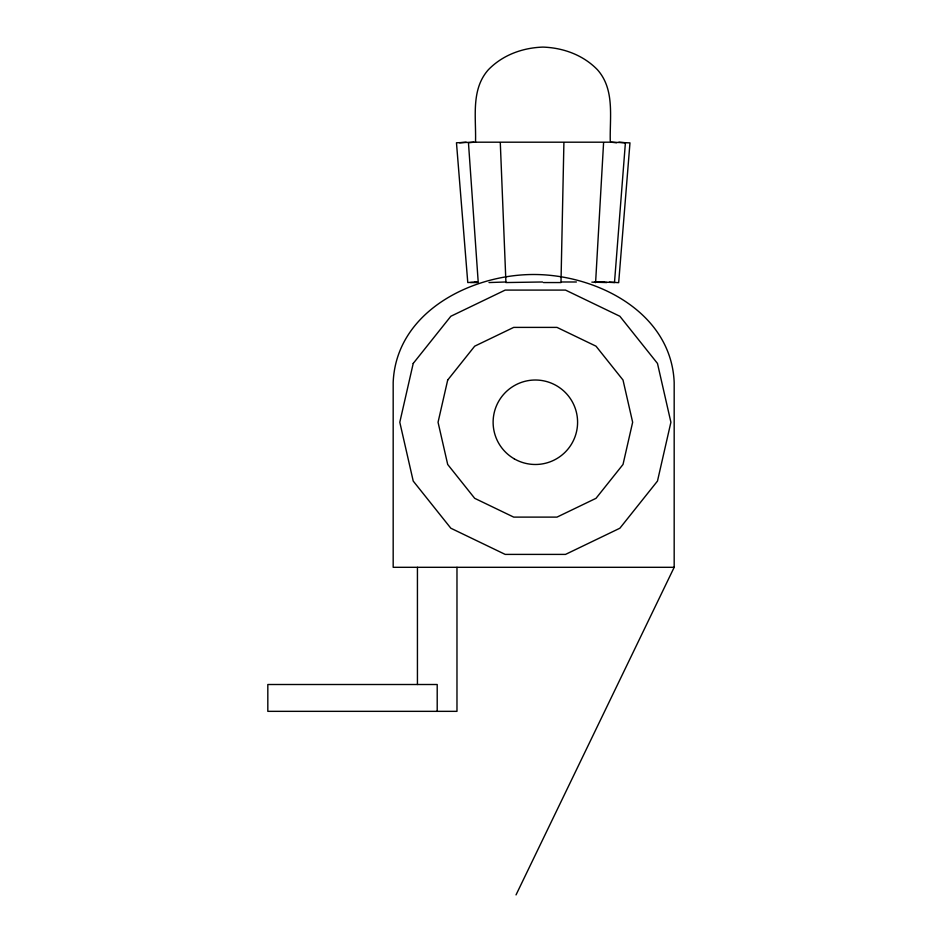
<?xml version="1.0" encoding="UTF-8"?>
<svg xmlns="http://www.w3.org/2000/svg" width="942" height="942" viewBox="0 0 942 942"><rect width="100%" height="100%" fill="white"/><g stroke="black" fill="none" stroke-linecap="round" stroke-linejoin="round"><path stroke-width="1.41" d="M563.905 142.76L560.985 282.553L543.44 282.553M595.591 282.671L603.575 142.878M516.028 894.9L674.178 567.308L674.178 382.405C671.269 312.226 596.522 274.475 533.678 274.499C470.835 274.475 396.076 312.226 393.179 382.405L393.179 567.308L674.178 567.308M489.016 282.553L505.83 281.988M459.637 142.76L466.149 142.195M474.744 142.195L610.298 142.195C609.509 117.785 615.232 89.737 597.428 69.72C583.122 54.977 563.21 47.759 542.91 47.1C522.61 47.759 502.698 54.977 488.38 69.72C470.576 89.737 476.299 117.785 475.51 142.195M474.744 281.988L477.052 281.988L467.774 282.553L456.47 142.76L474.05 142.195L468.457 142.76L478.242 282.553M542.521 281.988L505.936 282.553L500.296 142.76M561.432 281.988L576.41 281.988M594.484 281.988L603.928 281.988M470.553 282.553L477.323 282.553M606.801 282.553L591.847 282.129M609.392 282.105L618.67 282.671L629.974 142.878L611.005 142.195L616.586 142.76M618.906 142.195L625.406 142.76L614.49 282.553L601.22 281.988M456.976 567.308L456.976 711.34L267.822 711.34L267.822 684.504L437.206 684.504L437.206 711.34M417.436 567.308L417.436 684.504M413.22 363.435L399.797 422.252L413.22 481.068L450.841 528.226L505.195 554.402L565.518 554.402L619.871 528.226L657.481 481.068L670.904 422.252L657.481 363.435L619.871 316.265L565.518 290.089L505.195 290.089L450.841 316.265L413.22 363.435M447.697 380.038L438.054 422.252L447.697 464.465L474.686 498.318L513.708 517.111L557.005 517.111L596.015 498.318L623.015 464.465L632.647 422.252L623.015 380.038L596.015 346.185L557.005 327.392L513.708 327.392L474.686 346.185L447.697 380.038M514.238 458.825A42.225 42.225 0 0 0 577.587 422.252A42.225 42.225 0 0 0 514.238 385.678A42.225 42.225 0 0 0 514.238 458.825"/></g></svg>
